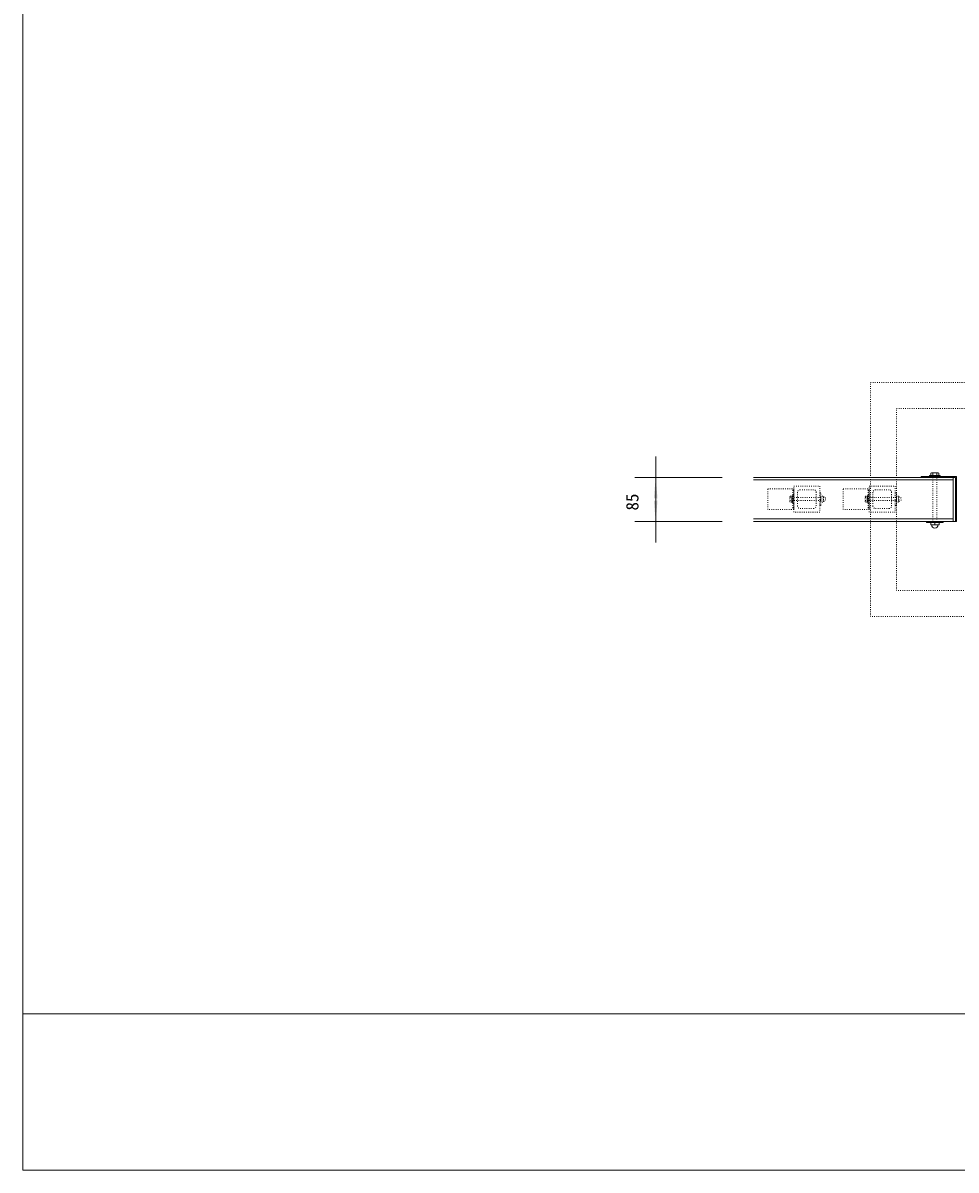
# Model space of a CAD drawing. Units: millimetres, scale not verified. Extents: x -3900 to 3900, y -2750 to 2750.
# Drawn here: x -3900 to -2107, y -2750 to -545 of the extents above; entities that cross this region are included whole.
import ezdxf
from ezdxf.enums import TextEntityAlignment as Align

# ---------------------------------------------------------------- set-up
doc = ezdxf.new("R2010")
doc.units = ezdxf.units.MM
doc.header["$LTSCALE"] = 20
doc.linetypes.add('USER5', pattern=[0.208282, 0.069427, -0.138855])
doc.layers.add('0-1_IMPORTED', color=2, linetype='Continuous', lineweight=18)
doc.styles.add('ＭＳ ゴシック', font='')
doc.styles.get('ＭＳ ゴシック').set_extended_font_data('MS Gothic')

msp = doc.modelspace()

# ---------------------------------------------------------------- linework, layer by layer
at = {"layer": '0-1_IMPORTED', "color": 1}
for p, q in [((-2684, -1418.5), (-2684, -1378.5)), ((-2556, -1418.5), (-2724, -1418.5)), ((-2684, -1503.5), (-2684, -1418.5)), ((-2556, -1503.5), (-2724, -1503.5)), ((-2684, -1543.5), (-2684, -1503.5))]:
    msp.add_line(p, q, dxfattribs=at)
at = {"layer": '0-1_IMPORTED'}
for p, q in [((-2151.24, -1409.5), (-2151.24, -1415)), ((-2143.76, -1409.5), (-2143.76, -1415)), ((-2112.5, -1423.5), (-2496, -1423.5)), ((-2496, -1498.5), (-2112.5, -1498.5)), ((-3900, -2450), (3900, -2450))]:
    msp.add_line(p, q, dxfattribs=at)
at = {"layer": '0-1_IMPORTED', "linetype": 'USER5'}
for p, q in [((-2420.5, -1442.75), (-2420.5, -1477.75)), ((-2411.5, -1447.25), (-2411.5, -1473.25)), ((-2380.5, -1442.25), (-2406.5, -1442.25)), ((-2375.5, -1473.25), (-2375.5, -1447.25)), ((-2366.5, -1456.25), (-2365.49, -1454.5)), ((-2362.51, -1454.5), (-2365.49, -1454.5)), ((-2361.5, -1456.25), (-2362.51, -1454.5)), ((-2275.5, -1442.75), (-2275.5, -1477.75)), ((-2266.5, -1447.25), (-2266.5, -1473.25)), ((-2235.5, -1442.25), (-2261.5, -1442.25)), ((-2230.5, -1473.25), (-2230.5, -1447.25)), ((-2221.5, -1456.25), (-2220.49, -1454.5)), ((-2217.51, -1454.5), (-2220.49, -1454.5)), ((-2216.5, -1456.25), (-2217.51, -1454.5)), ((-2426.5, -1457.34), (-2422.5, -1457.34)), ((-2426.5, -1463.16), (-2422.5, -1463.16)), ((-2366.5, -1456.25), (-2366.5, -1464.25)), ((-2361.5, -1458.26), (-2366.5, -1458.26)), ((-2361.5, -1462.24), (-2366.5, -1462.24)), ((-2366.5, -1464.25), (-2365.49, -1466)), ((-2362.51, -1466), (-2365.49, -1466)), ((-2361.5, -1464.25), (-2362.51, -1466)), ((-2361.25, -1456), (-2361.5, -1456)), ((-2361.5, -1456.25), (-2361.5, -1464.25)), ((-2361.25, -1464.5), (-2361.5, -1464.5)), ((-2281.5, -1457.34), (-2277.5, -1457.34)), ((-2281.5, -1463.16), (-2277.5, -1463.16)), ((-2221.5, -1456.25), (-2221.5, -1464.25)), ((-2216.5, -1458.26), (-2221.5, -1458.26)), ((-2216.5, -1462.24), (-2221.5, -1462.24)), ((-2221.5, -1464.25), (-2220.49, -1466)), ((-2217.51, -1466), (-2220.49, -1466)), ((-2216.5, -1464.25), (-2217.51, -1466)), ((-2216.25, -1456), (-2216.5, -1456)), ((-2216.5, -1456.25), (-2216.5, -1464.25)), ((-2216.25, -1464.5), (-2216.5, -1464.5)), ((-2406.5, -1478.25), (-2380.5, -1478.25)), ((-2261.5, -1478.25), (-2235.5, -1478.25))]:
    msp.add_line(p, q, dxfattribs=at)
at = {"layer": '0-1_IMPORTED', "color": 4}
for p, q in [((-2153.51, -1510), (-2141.49, -1510)), ((-2147.5, -1509.29), (-2147.5, -1505.71))]:
    msp.add_line(p, q, dxfattribs=at)
at = {"layer": '0-1_IMPORTED'}
for points in [[(-3900, 2750), (3900, 2750), (3900, -2750), (-3900, -2750)], [(-2141.3, -1409.5), (-2140, -1410.25), (-2140, -1415), (-2155, -1415), (-2155, -1410.25), (-2153.7, -1409.5)], [(-2106, -1503.5), (-2107.5, -1503.5), (-2107.5, -1418.5), (-2174, -1418.5), (-2174, -1417), (-2106, -1417)], [(-2137.5, -1415), (-2137.5, -1417), (-2157.5, -1417), (-2157.5, -1415)], [(-2112.5, -1418.5), (-2107.5, -1418.5), (-2107.5, -1503.5), (-2112.5, -1503.5)]]:
    msp.add_lwpolyline(points, close=True, dxfattribs=at)
at = {"layer": '0-1_IMPORTED', "linetype": 'USER5'}
for points in [[(-2271, -1236), (-1821, -1236), (-1821, -1686), (-2271, -1686)], [(-2221, -1286), (-1871, -1286), (-1871, -1636), (-2221, -1636)], [(-2143.5, -1415), (-2143.5, -1503.5), (-2151.5, -1503.5), (-2151.5, -1415)], [(-2418.5, -1440.25), (-2418.5, -1480.25), (-2468.5, -1480.25), (-2468.5, -1440.25)], [(-2426.5, -1455.8), (-2425.75, -1454.5), (-2422.5, -1454.5), (-2422.5, -1466), (-2425.75, -1466), (-2426.5, -1464.7)], [(-2422.5, -1454.25), (-2420.5, -1454.25), (-2420.5, -1466.25), (-2422.5, -1466.25)], [(-2418.5, -1435.25), (-2368.5, -1435.25), (-2368.5, -1485.25), (-2418.5, -1485.25)], [(-2366.5, -1448.25), (-2368.5, -1448.25), (-2368.5, -1472.25), (-2366.5, -1472.25)], [(-2273.5, -1440.25), (-2273.5, -1480.25), (-2323.5, -1480.25), (-2323.5, -1440.25)], [(-2281.5, -1455.8), (-2280.75, -1454.5), (-2277.5, -1454.5), (-2277.5, -1466), (-2280.75, -1466), (-2281.5, -1464.7)], [(-2277.5, -1454.25), (-2275.5, -1454.25), (-2275.5, -1466.25), (-2277.5, -1466.25)], [(-2273.5, -1435.25), (-2223.5, -1435.25), (-2223.5, -1485.25), (-2273.5, -1485.25)], [(-2221.5, -1448.25), (-2223.5, -1448.25), (-2223.5, -1472.25), (-2221.5, -1472.25)], [(-2422.5, -1457.25), (-2366.5, -1457.25), (-2366.5, -1463.25), (-2422.5, -1463.25)], [(-2277.5, -1457.25), (-2221.5, -1457.25), (-2221.5, -1463.25), (-2277.5, -1463.25)]]:
    msp.add_lwpolyline(points, close=True, dxfattribs=at)
at = {"layer": '0-1_IMPORTED'}
msp.add_lwpolyline([(-2496, -1503.5), (-2112.5, -1503.5), (-2112.5, -1418.5), (-2496, -1418.5)], dxfattribs=at)
at = {"layer": '0-1_IMPORTED', "color": 4}
for points in [[(-2163.5, -1503.5), (-2131.5, -1503.5), (-2131.5, -1505), (-2163.5, -1505)], [(-2155.5, -1505), (-2139.5, -1505), (-2139.5, -1510), (-2155.5, -1510)]]:
    msp.add_lwpolyline(points, close=True, dxfattribs=at)
at = {"layer": '0-1_IMPORTED', "linetype": 'USER5'}
for centre, radius, start, end in [((-2406.5, -1447.25), 5, 90, 180), ((-2380.5, -1447.25), 5, 0, 90), ((-2261.5, -1447.25), 5, 90, 180), ((-2235.5, -1447.25), 5, 0, 90), ((-2406.5, -1473.25), 5, 180, 270), ((-2380.5, -1473.25), 5, 270, 0), ((-2361.25, -1460.25), 4.25, 270, 90), ((-2261.5, -1473.25), 5, 180, 270), ((-2235.5, -1473.25), 5, 270, 0), ((-2216.25, -1460.25), 4.25, 270, 90)]:
    msp.add_arc(centre, radius, start, end, dxfattribs=at)
at = {"layer": '0-1_IMPORTED', "color": 4}
for start, end in [(180, 270), (270, 360)]:
    msp.add_arc((-2147.5, -1510), 6.01, start, end, dxfattribs=at)
at = {"layer": '0-1_IMPORTED', "color": 1}
for points in [[(-2684, -1418.5), (-2680.5, -1458.5), (-2687.5, -1458.5)], [(-2684, -1503.5), (-2687.5, -1463.5), (-2680.5, -1463.5)]]:
    msp.add_solid(points, dxfattribs=at)

# ---------------------------------------------------------------- texts
at = {"layer": '0-1_IMPORTED', "color": 7, "style": 'ＭＳ ゴシック'}
msp.add_text('85', height=23.88, rotation=90, dxfattribs=at).set_placement((-2709.93, -1482.17), align=Align.BOTTOM_LEFT)

doc.saveas('drawing.dxf')
